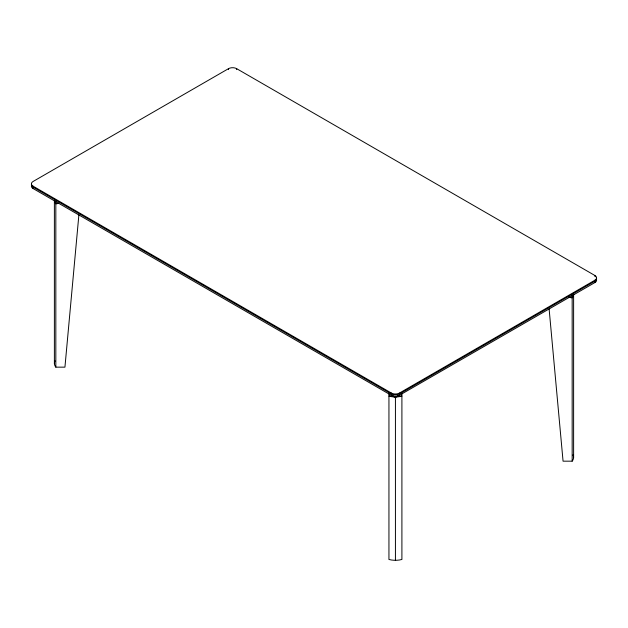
<?xml version="1.0" encoding="UTF-8"?>
<svg xmlns="http://www.w3.org/2000/svg" width="628" height="628" viewBox="0 0 628 628"><rect width="100%" height="100%" fill="white"/><g stroke="black" fill="none" stroke-linecap="round" stroke-linejoin="round"><path stroke-width="0.94" d="M78.885 214.886L64.935 367.152L55.829 367.152A15.292 8.831 0 0 1 55.036 360.88M594.912 282.553L594.912 280.206A5.754 3.321 0 0 0 594.912 275.504L236.646 68.664A5.754 3.321 0 0 0 228.506 68.664L33.088 181.484A5.754 3.321 0 0 0 33.088 186.186L33.088 188.533L395.35 397.65L594.912 282.553A5.754 3.321 0 0 0 596.404 279.342M33.088 186.186L391.354 393.026A5.754 3.321 0 0 0 399.494 393.026L594.912 280.206M393.575 396.119L388.944 396.119A15.292 8.831 0 0 0 394.313 396.927M397.273 396.119L401.904 396.119A15.292 8.831 0 0 1 396.535 396.927M572.964 454.9A15.292 8.831 0 0 1 572.171 461.172L563.065 461.172L549.115 308.905M594.912 275.504L594.912 276.446A5.754 3.321 0 0 1 595.407 276.775M573.615 457.435L573.615 294.077A15.292 8.831 0 0 1 572.171 297.813A5.754 4.702 0 0 1 568.67 296.84M572.171 295.011L572.171 461.172M401.904 393.128L401.904 559.477A15.292 8.831 0 0 1 388.944 559.477L388.944 393.128M399.494 393.026L399.494 395.381A5.754 3.321 0 0 1 391.354 395.381L391.354 393.026M395.428 396.951L395.428 560.309M236.646 68.664L236.646 69.606M228.506 68.664L228.506 69.606M55.829 200.991L55.829 367.152M54.385 201.031L54.385 363.416M54.432 200.701A15.292 8.831 0 0 0 55.829 203.794A5.754 4.702 0 0 0 58.702 203.166M31.596 183.918A5.754 3.321 0 0 0 33.088 187.128L391.354 393.968A5.754 3.321 0 0 0 399.494 393.968L594.912 281.148A5.754 3.321 0 0 0 596.404 277.937M33.088 188.533A5.754 3.321 0 0 1 31.596 185.323"/></g></svg>
